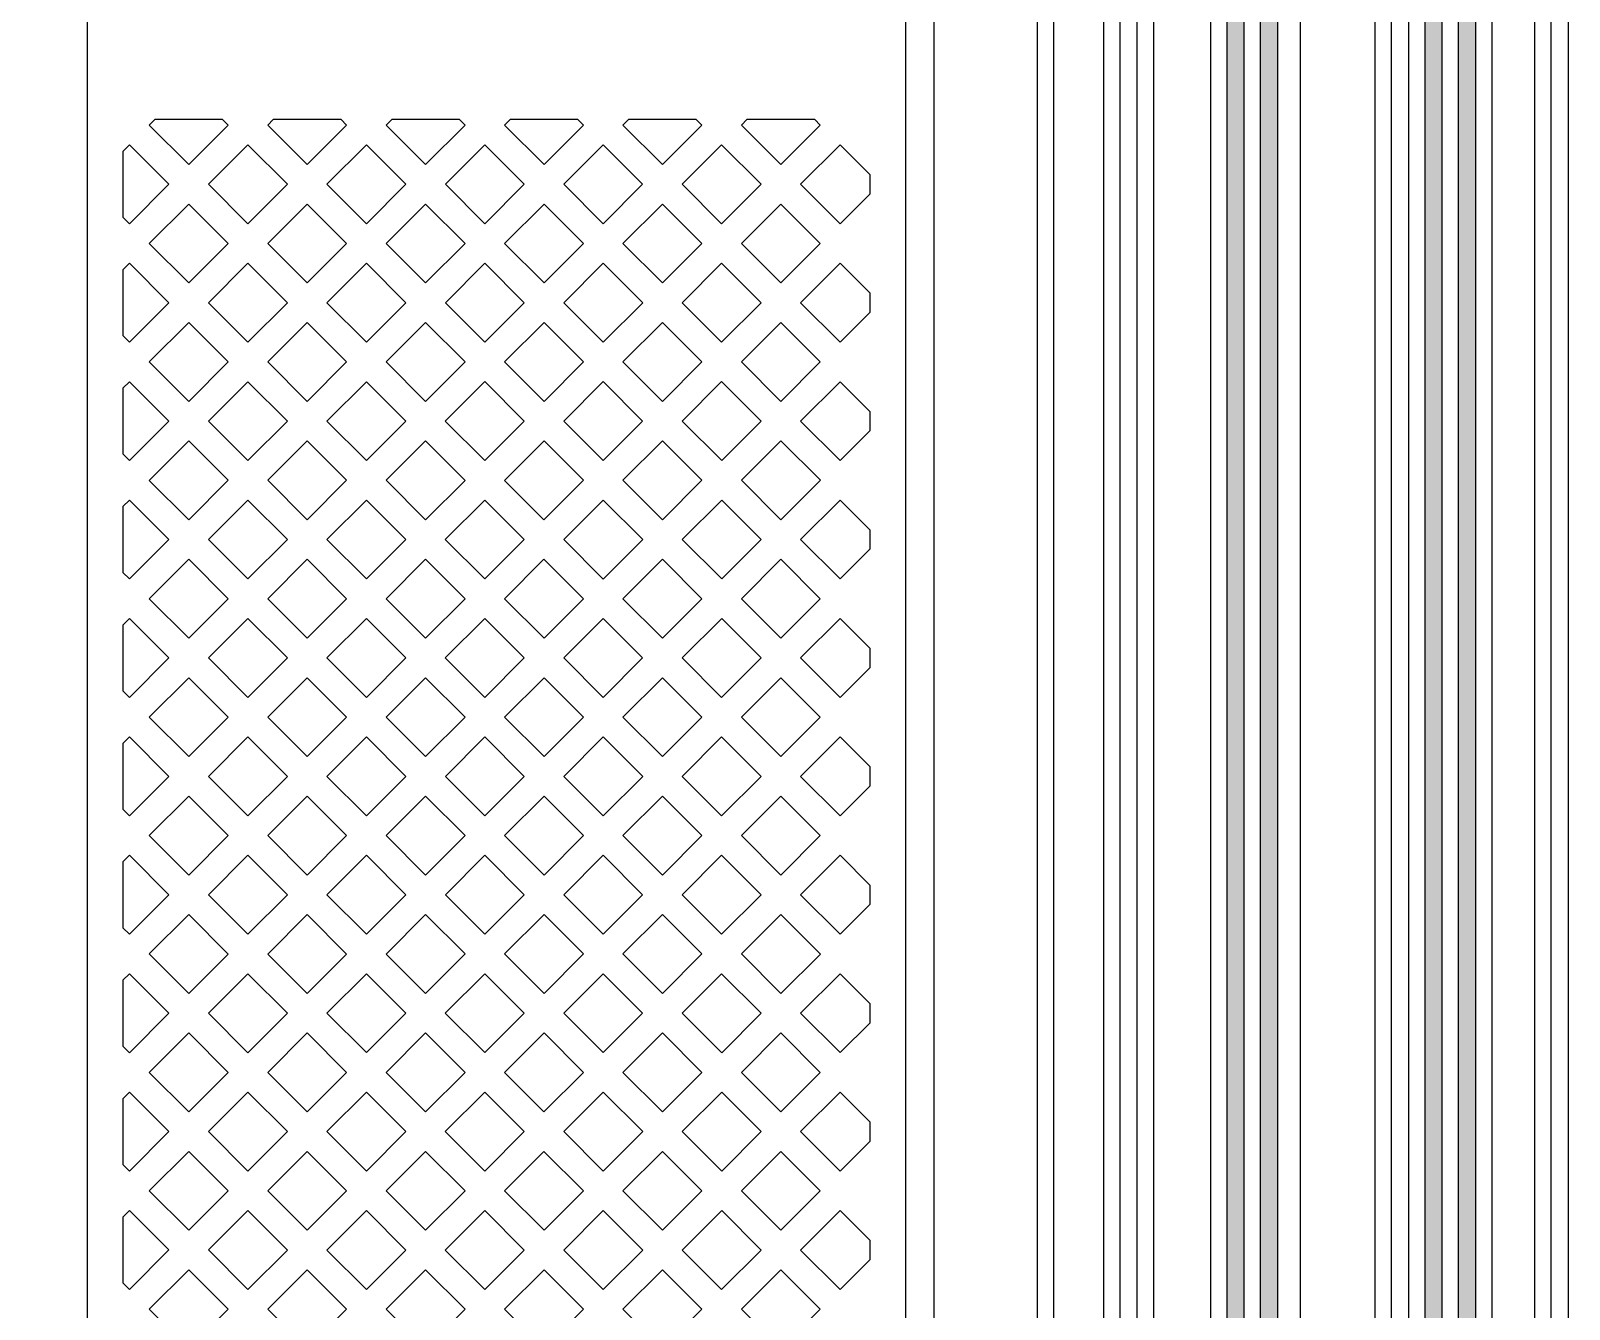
# Model space of a CAD drawing. Header units: millimetres. Extents: x 3412 to 3654, y 20 to 191.
# Drawn here: x 3474.67 to 3480.18, y 71.3 to 75.88 of the extents above; entities that cross this region are included whole.
import ezdxf

# ---------------------------------------------------------------- set-up
doc = ezdxf.new("R2010")
doc.units = ezdxf.units.MM
doc.header["$LTSCALE"] = 23.1
for name, color, linetype in [('gbr-dxf', 7, 'CONTINUOUS'), ('gbr-outline-dxf', 2, 'CONTINUOUS'), ('備註', 1, 'CONTINUOUS')]:
    doc.layers.add(name, color=color, linetype=linetype)
pattern_1 = [(0, (0, 0), (0, 0.06985), [0.0508, -0.01905]), (90, (0, 0), (-0.06985, 4e-18), [0.0508, -0.01905])]

msp = doc.modelspace()

# ---------------------------------------------------------------- hatches: boundary and pattern name
at = {"layer": '備註'}
h = msp.add_hatch(dxfattribs=at)
h.set_pattern_fill('ANGLE', color=3, scale=0.01, style=0)
h.set_pattern_definition(pattern_1)
h.paths.add_polyline_path([(3477.7788, 65.7248), (3477.7789, 65.7248), (3477.7789, 65.725), (3477.7811, 65.725, 0.155942), (3477.896, 65.7755, -0.106034), (3478.0995, 66.0907, 0.045747), (3478.4573, 66.5568, -0.01726), (3478.4583, 66.5584, 0.152472), (3478.9513, 68.1358), (3478.9512, 68.137), (3478.9512, 78.2713, -0.015927), (3478.9513, 78.2731, -0.198888), (3483.3039, 88.7802), (3483.304, 88.7802), (3483.304, 88.7802), (3483.304, 88.7802), (3483.304, 88.7802), (3488.8046, 94.2806), (3488.8046, 94.2806, -0.055575), (3488.8097, 94.2847), (3488.9483, 94.4233, 0.095277), (3490.2262, 96.8016, -0.015773), (3490.2267, 96.8032, 0.055347), (3490.6074, 98.75, -0.01194), (3490.6075, 98.7512, 0.019878), (3490.6099, 98.8063), (3490.6098, 98.8075), (3490.6098, 105.65, -0.015034), (3490.6099, 105.6516, 0.009128), (3490.6097, 105.6572, -0.023517), (3490.6096, 105.6599), (3490.6096, 140.0657, -0.036179), (3490.6099, 140.07), (3490.6099, 145.252), (3490.6099, 145.252, 0.114965), (3490.2935, 146.6104, -0.031562), (3490.2918, 146.6137, 0.025458), (3490.1206, 146.9536), (3490.1205, 146.9538), (3489.4593, 148.1151, -0.015024), (3489.4586, 148.1165, -0.002163), (3489.4219, 148.1824), (3489.4217, 148.1827, 0.009184), (3489.4189, 148.1877, -0.018956), (3489.4179, 148.1895, -0.023579), (3489.047, 148.9369, -0.013656), (3489.0465, 148.9382, -0.005363), (3488.9725, 149.1125, -0.01961), (3488.9716, 149.1146, -0.003892), (3488.9633, 149.1348, -0.011297), (3488.9629, 149.1358, -0.003004), (3488.9328, 149.2095, -0.033594), (3488.9316, 149.2133, -0.095026), (3488.3033, 152.4877, -0.018881), (3488.3033, 152.4899), (3488.3033, 153.148), (3488.3033, 153.1489, -0.007144), (3488.2998, 153.3904), (3488.2997, 153.3916), (3488.2997, 154.2079), (3488.2997, 154.2081, -0.00901), (3488.2853, 155.0124), (3488.2853, 155.0136), (3488.2853, 165.3319), (3488.2853, 165.3319, 0.197599), (3488.1559, 165.6468, -0.021431), (3488.1541, 165.6485), (3487.9981, 165.8044), (3487.9981, 165.8044, -0.198741), (3487.9144, 166.0065), (3487.9144, 166.0077), (3487.9144, 166.2586), (3487.8789, 166.3438), (3487.879, 166.3442), (3487.879, 166.8767), (3488.057, 166.8767), (3488.057, 166.3443), (3488.0572, 166.3438), (3487.9744, 166.2508), (3487.9744, 166.0065), (3487.9743, 166.0054, 0.197454), (3488.0405, 165.8468), (3488.1947, 165.6926, -0.021952), (3488.1965, 165.6909, -0.199017), (3488.3452, 165.3319), (3488.3452, 155.0124), (3488.3452, 155.0112, 0.009011), (3488.3597, 154.2091), (3488.3597, 154.2068), (3488.3597, 153.3928), (3488.3597, 153.3916, 0.007232), (3488.3632, 153.1489, -0.022689), (3488.3632, 153.1463), (3488.3632, 152.4921, -0.018939), (3488.3633, 152.4899, 0.095185), (3488.9885, 149.2323, -0.032744), (3488.9897, 149.2287, 0.00293), (3489.0188, 149.1575, -0.015787), (3489.0194, 149.1559, 0.003241), (3489.0259, 149.14, -0.022691), (3489.027, 149.1376, 0.005471), (3489.1019, 148.9609, -0.013385), (3489.1025, 148.9597, 0.023578), (3489.471, 148.2175, -0.009982), (3489.4714, 148.2168, -0.007367), (3489.4744, 148.2114, 0.002203), (3489.5115, 148.1447, -0.01244), (3489.5121, 148.1436), (3490.1726, 146.9835), (3490.1727, 146.9833, -0.025293), (3490.3457, 146.6402, -0.01195), (3490.3462, 146.6391, -0.115167), (3490.6699, 145.252), (3490.6699, 140.0658, -0.036159), (3490.6696, 140.0615), (3490.6696, 105.6612, -0.012809), (3490.6698, 105.65, -0.015834), (3490.6698, 105.6483), (3490.6698, 98.8087), (3490.6698, 98.8075, -0.020712), (3490.6672, 98.7451, -0.011749), (3490.667, 98.7439, -0.055264), (3490.2844, 96.7871, -0.015735), (3490.2839, 96.7854, -0.095395), (3488.9938, 94.3843, -0.028013), (3488.9916, 94.3819), (3488.848, 94.2382, -0.012931), (3488.8471, 94.2373, -0.044607), (3488.8429, 94.2341), (3483.3463, 88.7378, 0.198918), (3479.0112, 78.2714, -0.015908), (3479.0112, 78.2696), (3479.0112, 68.1382), (3479.0112, 68.137, -0.152599), (3478.5075, 66.5242, -0.045688), (3478.1436, 66.05, -0.015441), (3478.1424, 66.0488), (3478.1424, 66.0488), (3478.1423, 66.0487, 0.108699), (3477.9492, 65.7465, 0.063244), (3477.9567, 65.725), (3477.957, 65.725), (3477.957, 65.1921), (3477.7789, 65.1921), (3477.7789, 65.7244)])
h = msp.add_hatch(dxfattribs=at)
h.set_pattern_fill('ANGLE', color=3, scale=0.01, style=0)
h.set_pattern_definition(pattern_1)
h.paths.add_polyline_path([(3488.4072, 166.3441), (3488.4071, 166.3441), (3488.4071, 166.3438), (3488.4007, 166.3438, 0.135503), (3488.3144, 166.3142, -0.145481), (3488.2226, 166.2349, -0.012806), (3488.2214, 166.2344, 0.309626), (3488.144, 166.104, -0.01323), (3488.1441, 166.1026), (3488.1455, 166.079, -0.032146), (3488.1455, 166.0752, 0.03227), (3488.1467, 166.0491, -0.037966), (3488.1468, 166.0446), (3488.1468, 166.0414, -0.0189), (3488.1469, 166.0393), (3488.1469, 165.9735), (3488.1469, 165.9724, 0.197315), (3488.1916, 165.8654, -0.0138), (3488.1926, 165.8644), (3488.2813, 165.7757, -0.014353), (3488.2824, 165.7746, -0.198284), (3488.4651, 165.3321), (3488.4651, 165.3321), (3488.4651, 155.0145, -0.0189), (3488.4651, 155.0124, 0.009045), (3488.4796, 154.2115), (3488.4796, 154.2103), (3488.4796, 153.3919), (3488.4796, 153.3907, 0.007254), (3488.4831, 153.1507), (3488.4831, 153.1497), (3488.4831, 152.4899), (3488.4831, 152.4887, 0.095145), (3489.0999, 149.2769), (3489.1, 149.2767, 0.003087), (3489.1298, 149.2028, -0.013519), (3489.1303, 149.2015, 0.003336), (3489.1366, 149.1867, -0.024524), (3489.1378, 149.1841, 0.00549), (3489.2119, 149.0092, -0.013153), (3489.2124, 149.0079, 0.023702), (3489.5779, 148.2721, -0.015009), (3489.5787, 148.2707), (3489.5796, 148.2689, -0.010887), (3489.5801, 148.268, 0.002083), (3489.6149, 148.2061, -0.021338), (3489.6162, 148.204), (3490.2768, 147.043, -0.02144), (3490.2779, 147.0408, -0.024705), (3490.4526, 146.6953, -0.022611), (3490.4537, 146.693, -0.004658), (3490.4545, 146.6911, -0.115), (3490.7897, 145.2527), (3490.7897, 98.8035), (3490.7897, 98.8023, -0.020104), (3490.7873, 98.7412), (3490.7873, 98.7408, -0.055498), (3490.3984, 96.7495, -0.010411), (3490.3981, 96.7486, -0.095771), (3489.0793, 94.2991, -0.029124), (3489.0771, 94.2966), (3488.8972, 94.1167, -0.078224), (3488.8897, 94.1113), (3483.4312, 88.653, 0.198912), (3479.1311, 78.2717, -0.015908), (3479.1311, 78.2699), (3479.1311, 67.9825), (3479.1311, 67.9814, -0.02385), (3479.1282, 67.9186, -0.01214), (3479.1281, 67.9174, -0.024489), (3479.0815, 67.5971, -0.0098), (3479.0814, 67.5963, -0.045369), (3478.9364, 67.0816, -0.012638), (3478.936, 67.0804, -0.034138), (3478.7507, 66.6693, -0.010851), (3478.7502, 66.6684, -0.042989), (3478.7147, 66.6147), (3478.7145, 66.6145, 0.025658), (3478.669, 66.5502), (3478.6686, 66.5496, -0.009269), (3478.6083, 66.4585, -0.037569), (3478.3044, 66.0491), (3478.3042, 66.0488, 0.180112), (3478.248, 65.8982, -0.01571), (3478.2479, 65.8965), (3478.2479, 65.7933), (3478.3071, 65.725), (3478.307, 65.7248), (3478.307, 65.1922), (3478.129, 65.1922), (3478.129, 65.7245), (3478.1288, 65.725), (3478.188, 65.7933), (3478.188, 65.8982, -0.016824), (3478.188, 65.9001, -0.178862), (3478.2591, 66.0884), (3478.2594, 66.0886, 0.037453), (3478.557, 66.4896, -0.020731), (3478.5583, 66.4916, 0.00943), (3478.6183, 66.5823), (3478.6187, 66.5828, -0.025582), (3478.6676, 66.6519), (3478.668, 66.6524, 0.043133), (3478.6979, 66.6977), (3478.6981, 66.6982, 0.033952), (3478.8792, 67.0996, -0.017588), (3478.8798, 67.1015, 0.045603), (3479.0226, 67.6083, -0.013321), (3479.0229, 67.6096, 0.024493), (3479.0685, 67.9242, -0.011473), (3479.0686, 67.9253, 0.022889), (3479.0712, 67.9801), (3479.0712, 67.9813), (3479.0712, 78.2716, -0.015927), (3479.0712, 78.2733, -0.198882), (3483.3888, 88.6954), (3483.3888, 88.6954), (3483.3888, 88.6954), (3488.8529, 94.1592), (3488.8529, 94.1592, -0.078286), (3488.8604, 94.1647), (3489.0336, 94.3379, 0.095763), (3490.3412, 96.7674, -0.011223), (3490.3415, 96.7684, 0.05547), (3490.7276, 98.7457), (3490.7276, 98.7459, 0.020503), (3490.7298, 98.8033), (3490.7298, 98.8047), (3490.7298, 145.2527), (3490.7298, 145.2527, 0.115116), (3490.4001, 146.6659, -0.014141), (3490.3995, 146.6673, -0.015061), (3490.3988, 146.6687, 0.025019), (3490.2246, 147.0133, -0.021915), (3490.2235, 147.0155), (3489.5653, 148.1722, -0.021968), (3489.564, 148.1743, -0.002193), (3489.527, 148.2401, -0.016195), (3489.5262, 148.2417), (3489.5255, 148.243, -0.012824), (3489.5249, 148.2442, -0.023701), (3489.157, 148.9851, -0.01381), (3489.1564, 148.9865, -0.00538), (3489.0833, 149.159, -0.017888), (3489.0824, 149.1608, -0.004049), (3489.0744, 149.1801, -0.013328), (3489.0739, 149.1813, -0.003034), (3489.0443, 149.2546), (3489.0442, 149.2547, -0.09518), (3488.4232, 152.4899), (3488.4232, 152.4911), (3488.4232, 153.1494, -0.007277), (3488.4196, 153.3919), (3488.4197, 153.3931), (3488.4197, 154.2098, -0.009016), (3488.4052, 155.0102, -0.0189), (3488.4051, 155.0123), (3488.4051, 165.3321, 0.198919), (3488.2389, 165.7333, -0.013632), (3488.2379, 165.7343), (3488.1493, 165.823, -0.014818), (3488.1482, 165.8242, -0.197222), (3488.0869, 165.9735), (3488.0869, 165.9747), (3488.0869, 166.0371, -0.0189), (3488.0869, 166.0392), (3488.0869, 166.0445, -0.030828), (3488.0856, 166.0769), (3488.0842, 166.1002, -0.012512), (3488.0841, 166.1015, -0.299298), (3488.1908, 166.2862, 0.074829), (3488.229, 166.3472), (3488.229, 166.8767), (3488.4071, 166.8767), (3488.4071, 166.3446)])
h = msp.add_hatch(dxfattribs=at)
h.set_pattern_fill('ANGLE', color=2, scale=0.01, style=0)
h.set_pattern_definition(pattern_1)
h.paths.add_polyline_path([(3478.8289, 65.7248), (3478.829, 65.7248), (3478.829, 65.725), (3478.8301, 65.725, 0.143527), (3478.9297, 65.7738, -0.161912), (3479.0709, 65.8958, -0.011857), (3479.072, 65.8962, 0.03154), (3479.1218, 65.9201), (3479.1222, 65.9203, 0.024073), (3479.2405, 65.9959), (3479.2408, 65.9961, 0.041611), (3479.2858, 66.0344), (3479.286, 66.0346), (3479.4043, 66.1526), (3479.4044, 66.1527, 0.19853), (3479.6605, 66.7679, -0.018524), (3479.6604, 66.7699), (3479.6604, 78.3402, -0.015927), (3479.6605, 78.3419, -0.079659), (3480.3599, 82.7007, -0.010038), (3480.3601, 82.7015, -0.003875), (3480.3668, 82.7215), (3480.367, 82.7221, -0.0046), (3480.3676, 82.724, -0.013237), (3480.3681, 82.7252), (3480.3681, 82.7253, -0.010502), (3480.3684, 82.7262, -0.005277), (3480.382, 82.7651), (3480.3821, 82.7652, -0.115991), (3483.7427, 88.193), (3483.7429, 88.1933), (3484.2356, 88.686), (3484.2357, 88.686), (3484.2366, 88.687), (3484.2367, 88.687), (3488.9448, 93.3951, 0.121188), (3490.8825, 96.598, -0.015859), (3490.883, 96.5996, 0.073996), (3491.3244, 99.4132, -0.016892), (3491.3243, 99.415), (3491.3243, 102.807, -0.007318), (3491.3216, 102.8678, -0.02268), (3491.3216, 102.8704, -0.00479), (3491.3233, 102.9412), (3491.3233, 102.9421, -0.00999), (3491.3244, 102.9659), (3491.3244, 102.9661), (3491.3244, 145.5123), (3491.3244, 145.5123, 0.040628), (3491.2951, 145.8734, -0.012836), (3491.2948, 145.8747), (3491.2278, 146.2824), (3491.2277, 146.2825, 0.084204), (3490.9343, 147.1365, -0.013395), (3490.9336, 147.1377, 0.027302), (3490.7787, 147.3883), (3490.7786, 147.3884), (3490.469, 147.833, -0.013623), (3490.4682, 147.8342, -0.025079), (3490.0353, 148.5268, -0.02179), (3490.0341, 148.5291, -0.023623), (3489.6922, 149.2183, -0.013169), (3489.6917, 149.2196, -0.103579), (3489.0061, 152.4884, -0.015928), (3489.0061, 152.4901), (3489.0061, 153.1592), (3489.0061, 153.1595, -0.007528), (3489.0026, 153.3929, -0.015927), (3489.0026, 153.3946), (3489.0026, 154.329, -0.009993), (3489.0026, 154.3298, -0.010631), (3488.988, 155.0121, -0.015908), (3488.9881, 155.0138), (3488.9881, 166.2755), (3488.9289, 166.3438), (3488.929, 166.3441), (3488.929, 166.8767), (3489.107, 166.8767), (3489.107, 166.3443), (3489.1072, 166.3438), (3489.048, 166.2756), (3489.048, 155.0121, -0.015908), (3489.048, 155.0104, 0.01057), (3489.0623, 154.3346, -0.02945), (3489.0625, 154.3312), (3489.0625, 153.3929, -0.015871), (3489.0625, 153.3912, 0.007514), (3489.066, 153.1601), (3489.066, 153.158), (3489.066, 152.4919, -0.015853), (3489.0661, 152.4902, 0.103589), (3489.746, 149.245, -0.013854), (3489.7466, 149.2437, 0.023741), (3490.0877, 148.5561, -0.021454), (3490.0888, 148.5539, 0.024958), (3490.5165, 147.8697, -0.013892), (3490.5174, 147.8685), (3490.8278, 147.4227), (3490.8279, 147.4225, -0.027168), (3490.9855, 147.1677, -0.013861), (3490.9862, 147.1665, -0.084334), (3491.2869, 146.2923), (3491.2869, 146.2921), (3491.3537, 145.8857, -0.012788), (3491.354, 145.8845, -0.040777), (3491.3844, 145.5123), (3491.3844, 102.964, -0.033501), (3491.3841, 102.9601, 0.008576), (3491.3833, 102.9418), (3491.3833, 102.9403, 0.004789), (3491.3815, 102.8707, 0.007662), (3491.3843, 102.8088, -0.030158), (3491.3843, 102.8053), (3491.3843, 99.4173, -0.020822), (3491.3844, 99.4149, -0.074094), (3490.9398, 96.5802, -0.015776), (3490.9392, 96.5785, -0.121134), (3488.9872, 93.3527), (3488.9872, 93.3527), (3488.9871, 93.3527), (3488.9871, 93.3527), (3484.2791, 88.6446), (3484.279, 88.6446), (3484.2781, 88.6436), (3484.278, 88.6436), (3483.7853, 88.1509), (3483.7851, 88.1506, 0.115971), (3480.4393, 82.7472, -0.016224), (3480.4387, 82.7455, 0.005267), (3480.4255, 82.7079, -0.01145), (3480.4252, 82.7069, 0.00641), (3480.4246, 82.7052, -0.015451), (3480.424, 82.7036), (3480.4239, 82.7031, 0.003872), (3480.4175, 82.6839, -0.011452), (3480.4171, 82.6829, 0.079707), (3479.7204, 78.3402, -0.015908), (3479.7204, 78.3385), (3479.7204, 66.7721, -0.01892), (3479.7204, 66.77, -0.199175), (3479.4467, 66.1102), (3479.4467, 66.1102), (3479.3283, 65.9921, -0.041955), (3479.2753, 65.947, -0.009866), (3479.2746, 65.9465, -0.024085), (3479.1513, 65.8679, -0.011282), (3479.1504, 65.8674, -0.031648), (3479.0935, 65.8402), (3479.093, 65.84, 0.141286), (3478.9911, 65.7584, 0.092915), (3479.0068, 65.725), (3479.007, 65.725), (3479.007, 65.1921), (3478.829, 65.1921), (3478.829, 65.7246)])
h = msp.add_hatch(dxfattribs=at)
h.set_pattern_fill('ANGLE', color=2, scale=0.01, style=0)
h.set_pattern_definition(pattern_1)
h.paths.add_polyline_path([(3489.2791, 166.3438), (3489.279, 166.3438), (3489.279, 166.8767), (3489.4571, 166.8767), (3489.4571, 166.3438), (3489.4565, 166.3438, 0.147077), (3489.3539, 166.2507, -0.024913), (3489.3235, 166.1744, -0.009985), (3489.3232, 166.1736, 0.10745), (3489.1824, 165.5285), (3489.1824, 165.5273), (3489.1824, 153.3947), (3489.1824, 153.3947, 0.007679), (3489.186, 153.1622, -0.026031), (3489.1859, 153.1592), (3489.1859, 152.4904, 0.103594), (3489.8559, 149.2932, -0.013559), (3489.8565, 149.2919, 0.023696), (3490.1919, 148.6157, -0.013637), (3490.1926, 148.6145, 0.025081), (3490.6159, 147.9371, -0.013786), (3490.6167, 147.9359), (3490.9251, 147.4929, -0.01809), (3490.9264, 147.4913, -0.027318), (3491.0917, 147.2239, -0.021475), (3491.0927, 147.2217, -0.083946), (3491.4049, 146.3135, -0.016943), (3491.4053, 146.3117), (3491.4723, 145.904, -0.012799), (3491.4725, 145.9027, -0.040417), (3491.5042, 145.5146, -0.015946), (3491.5042, 145.5128), (3491.5042, 102.9599, -0.027983), (3491.5041, 102.9567, 0.010849), (3491.5032, 102.9386), (3491.5032, 102.9371, 0.004752), (3491.5017, 102.8704, -0.01042), (3491.5017, 102.8695, 0.007512), (3491.5041, 102.8123, -0.01663), (3491.5042, 102.8105), (3491.5042, 99.4158), (3491.5042, 99.4143, -0.074077), (3491.0546, 96.5453, -0.010787), (3491.0543, 96.5443, -0.121182), (3489.0722, 93.2681), (3489.072, 93.2679), (3484.3639, 88.5598), (3484.3639, 88.5598), (3484.3629, 88.5588), (3484.3629, 88.5588), (3483.8701, 88.066), (3483.8699, 88.0658, 0.116018), (3480.5522, 82.7066, -0.021578), (3480.5514, 82.7043, 0.005089), (3480.5394, 82.6704, -0.02687), (3480.5384, 82.6674), (3480.5376, 82.6651, 0.003934), (3480.5318, 82.6473, -0.01321), (3480.5314, 82.646, 0.079744), (3479.8403, 78.3389), (3479.8403, 66.6003, -0.021672), (3479.8403, 66.5978, -0.061611), (3479.8002, 66.3576, -0.015265), (3479.7997, 66.3561, -0.055704), (3479.7748, 66.2972, -0.014582), (3479.7741, 66.2958), (3479.7411, 66.2384, -0.01249), (3479.7404, 66.2374, -0.064006), (3479.629, 66.0934), (3479.629, 66.0934), (3479.3376, 65.8025, 0.346821), (3479.3349, 65.7467, 0.056281), (3479.3567, 65.725), (3479.357, 65.725), (3479.357, 65.1921), (3479.1789, 65.1921), (3479.1789, 65.725), (3479.1796, 65.725, 0.140537), (3479.2536, 65.7845, -0.012626), (3479.2598, 65.8042, -0.122696), (3479.267, 65.8167, -0.009953), (3479.2676, 65.8173), (3479.5866, 66.1358), (3479.5867, 66.1359, 0.064349), (3479.6892, 66.2685, -0.010028), (3479.6896, 66.2692), (3479.7214, 66.3245, -0.011562), (3479.722, 66.3255, 0.058511), (3479.7426, 66.3744, -0.017176), (3479.7432, 66.3763, 0.06084), (3479.7803, 66.5991), (3479.7803, 78.3389, -0.079726), (3480.4742, 82.6638), (3480.4744, 82.6644, -0.004157), (3480.4808, 82.6842, -0.010305), (3480.4811, 82.685), (3480.4814, 82.6859, -0.016788), (3480.4819, 82.6876, -0.0056), (3480.4956, 82.7264, -0.010062), (3480.4959, 82.7272, -0.115989), (3483.8275, 88.1082), (3483.8277, 88.1084), (3484.3205, 88.6012), (3484.3205, 88.6012), (3484.3215, 88.6021), (3484.3215, 88.6022), (3489.0296, 93.3103), (3489.0298, 93.3105, 0.121149), (3490.9968, 96.5613, -0.010844), (3490.9971, 96.5622, 0.074072), (3491.4442, 99.4136), (3491.4442, 99.4145), (3491.4442, 102.8097, -0.007681), (3491.4417, 102.8699, -0.028419), (3491.4418, 102.8732, -0.004526), (3491.4433, 102.9378), (3491.4433, 102.9387, -0.01183), (3491.4443, 102.9613), (3491.4443, 145.511, -0.015891), (3491.4443, 145.5128, 0.040734), (3491.4132, 145.8942, -0.013027), (3491.413, 145.8956), (3491.3464, 146.3001, -0.016787), (3491.3461, 146.3019, 0.084326), (3491.0389, 147.1951, -0.021778), (3491.0378, 147.1973, 0.026919), (3490.8783, 147.4554, -0.018343), (3490.8771, 147.457), (3490.5667, 147.9028, -0.013792), (3490.5659, 147.904, -0.024991), (3490.1409, 148.5841, -0.013709), (3490.1402, 148.5853, -0.023698), (3489.8022, 149.2665, -0.013438), (3489.8016, 149.2678, -0.103639), (3489.126, 152.4904), (3489.126, 152.4904), (3489.126, 153.1612, -0.012432), (3489.126, 153.1624, -0.00761), (3489.1225, 153.3947), (3489.1225, 165.526), (3489.1225, 165.5272, -0.107504), (3489.2683, 166.1977, -0.010305), (3489.2687, 166.1986, 0.022597), (3489.2945, 166.2626, 0.12907), (3489.2791, 166.3438)])

# ---------------------------------------------------------------- linework, layer by layer
at = {"layer": 'gbr-dxf', "linetype": 'Continuous'}
for points in [[(3474.8688, 66.0728), (3474.8688, 75.608), (3474.8688, 75.6447, -0.02473), (3474.8688, 75.6508), (3474.8688, 81.2485, -0.154608)], [(3479.4806, 78.3407), (3479.4806, 68.0139), (3479.4806, 68.0139, -0.181793), (3478.7106, 65.966, -0.280074), (3478.5886, 65.8918, -0.414225), (3478.4511, 66.0293, -0.247669), (3478.5109, 66.1428, 0.18166), (3479.2139, 68.0139), (3479.2139, 78.3362, -0.008948)], [(3479.3196, 66.2378, 0.198707), (3479.5406, 66.7685, -0.015651), (3479.5405, 66.7702), (3479.5405, 78.3404)], [(3479.6005, 78.3392), (3479.6005, 66.772, -0.015872), (3479.6005, 66.7703, -0.199334), (3479.3618, 66.1953)], [(3479.4044, 66.1527, 0.19853), (3479.6605, 66.7679, -0.018524), (3479.6604, 66.7699), (3479.6604, 78.3402, -0.015927)], [(3479.7204, 78.3385), (3479.7204, 66.7721, -0.01892), (3479.7204, 66.77, -0.199175), (3479.4467, 66.1102)], [(3479.7803, 66.5991), (3479.7803, 78.3389, -0.079726)], [(3479.8403, 78.3389), (3479.8403, 66.6003, -0.021672)], [(3480.1725, 78.3367), (3480.1725, 66.1125, -0.018996), (3480.1725, 66.1104, -0.18433), (3480.0429, 65.7711, 0.107906), (3480.0567, 65.725), (3480.0571, 65.725), (3480.0571, 65.1922), (3479.879, 65.1922), (3479.879, 65.7242), (3479.8788, 65.7247), (3479.879, 65.7248), (3479.879, 65.725), (3479.8801, 65.725, 0.124127), (3479.9704, 65.7732, -0.049444), (3479.9975, 65.8103), (3479.9979, 65.8108, 0.183356), (3480.1126, 66.1083, -0.018234), (3480.1125, 66.1103), (3480.1125, 78.3384, -0.015946)], [(3479.9003, 66.5985), (3479.9003, 78.3353, -0.011836)], [(3480.0527, 78.3387), (3480.0527, 66.5958, -0.019098)], [(3477.7992, 78.2757), (3477.7992, 75.608), (3477.7991, 75.6075), (3477.7991, 68.1111), (3477.7991, 68.1095, -0.071041), (3477.7289, 67.6768, -0.007459), (3477.7284, 67.6754, -0.12123), (3477.3454, 67.0426), (3476.7024, 66.3993)], [(3476.7751, 66.3264), (3477.4177, 66.969), (3477.4183, 66.9696, 0.121217), (3477.8268, 67.6444, -0.004246), (3477.8276, 67.6466, 0.075223), (3477.9023, 68.1356), (3477.9023, 68.1385), (3477.9023, 78.2704)], [(3478.2706, 78.2673), (3478.2706, 68.1416), (3478.2706, 68.1386, -0.076013), (3478.1784, 67.5344, -0.004469), (3478.1776, 67.532, -0.120897), (3477.6786, 66.7091), (3477.6781, 66.7086), (3477.0355, 66.066, -0.25403)], [(3478.6282, 78.2708), (3478.6282, 68.137, -0.198913), (3477.9318, 66.4559), (3477.2928, 65.8169, 0.068255), (3477.2396, 65.7468, 0.073207), (3477.2565, 65.725), (3477.257, 65.725), (3477.257, 65.1922), (3477.0789, 65.1922), (3477.0789, 65.7242), (3477.0787, 65.7247), (3477.0789, 65.7247), (3477.0789, 65.725), (3477.0828, 65.725, 0.147898), (3477.1809, 65.7642, -0.077176), (3477.2504, 65.8593), (3477.8894, 66.4983), (3477.8895, 66.4983), (3477.8895, 66.4983, 0.19891), (3478.5682, 68.137), (3478.5682, 78.2696)], [(3477.7217, 66.6669, 0.198862), (3478.3305, 68.137, -0.009235), (3478.3305, 68.14), (3478.3305, 78.2706)], [(3478.5083, 78.2685), (3478.5083, 68.137, -0.009373), (3478.5083, 68.134, -0.198521), (3477.8474, 66.5411)], [(3478.0197, 66.4316, 0.188998), (3478.6881, 68.137), (3478.6881, 68.1393), (3478.6881, 78.2688)], [(3478.8913, 78.2711), (3478.8913, 68.137), (3478.8913, 68.1347, -0.188756), (3478.169, 66.2937)], [(3478.4583, 66.5584, 0.152472), (3478.9513, 68.1358), (3478.9512, 68.137), (3478.9512, 78.2713, -0.015927)], [(3479.0112, 78.2696), (3479.0112, 68.1382), (3479.0112, 68.137, -0.152599), (3478.5075, 66.5242, -0.045688)], [(3478.668, 66.6524, 0.043133), (3478.6979, 66.6977), (3478.6981, 66.6982, 0.033952), (3478.8792, 67.0996, -0.017588), (3478.8798, 67.1015, 0.045603), (3479.0226, 67.6083, -0.013321), (3479.0229, 67.6096, 0.024493), (3479.0685, 67.9242, -0.011473), (3479.0686, 67.9253, 0.022889), (3479.0712, 67.9801), (3479.0712, 67.9813), (3479.0712, 78.2716, -0.015927)], [(3479.1311, 78.2699), (3479.1311, 67.9825), (3479.1311, 67.9814, -0.02385), (3479.1282, 67.9186, -0.01214), (3479.1281, 67.9174, -0.024489), (3479.0815, 67.5971, -0.0098), (3479.0814, 67.5963, -0.045369), (3478.9364, 67.0816, -0.012638), (3478.936, 67.0804, -0.034138), (3478.7507, 66.6693, -0.010851)]]:
    msp.add_lwpolyline(points, format="xyb", dxfattribs=at)
for points in [[(3475.09, 75.543), (3475.2313, 75.4017), (3475.3728, 75.5431), (3475.3529, 75.563), (3475.11, 75.563)], [(3475.5143, 75.5431), (3475.6557, 75.4017), (3475.7971, 75.543), (3475.7771, 75.563), (3475.5341, 75.563)], [(3475.9386, 75.543), (3476.0799, 75.4017), (3476.2213, 75.5431), (3476.2014, 75.563), (3475.9586, 75.563)], [(3476.3628, 75.5431), (3476.5041, 75.4017), (3476.6454, 75.543), (3476.6254, 75.563), (3476.3828, 75.563)], [(3476.7869, 75.543), (3476.9283, 75.4017), (3477.0696, 75.543), (3477.0496, 75.563), (3476.8069, 75.563)], [(3477.2111, 75.543), (3477.3525, 75.4017), (3477.4939, 75.5432), (3477.4741, 75.563), (3477.2311, 75.563)], [(3474.9958, 75.2131), (3475.0193, 75.1896), (3475.1605, 75.3309), (3475.0192, 75.4722), (3474.9958, 75.4488)], [(3475.302, 75.3309), (3475.4435, 75.1894), (3475.585, 75.3309), (3475.4435, 75.4724)], [(3475.7265, 75.3309), (3475.8678, 75.1896), (3476.0092, 75.3309), (3475.8679, 75.4723)], [(3476.1507, 75.3309), (3476.292, 75.1896), (3476.4334, 75.331), (3476.2921, 75.4723)], [(3476.5749, 75.331), (3476.7162, 75.1896), (3476.8575, 75.3309), (3476.7162, 75.4722)], [(3476.999, 75.3309), (3477.1403, 75.1896), (3477.2817, 75.3309), (3477.1404, 75.4722)], [(3477.4232, 75.3309), (3477.5645, 75.1896), (3477.6721, 75.2972), (3477.6721, 75.365), (3477.5647, 75.4724)], [(3475.09, 75.1189), (3475.2315, 74.9774), (3475.3727, 75.1187), (3475.2313, 75.2601)], [(3475.5143, 75.1187), (3475.6556, 74.9773), (3475.7971, 75.1188), (3475.6557, 75.2602)], [(3475.9386, 75.1188), (3476.0799, 74.9775), (3476.2213, 75.1189), (3476.0799, 75.2602)], [(3476.3628, 75.1189), (3476.5041, 74.9775), (3476.6455, 75.1189), (3476.5041, 75.2602)], [(3476.787, 75.1189), (3476.9283, 74.9776), (3477.0696, 75.1188), (3476.9283, 75.2601)], [(3477.2111, 75.1188), (3477.3524, 74.9775), (3477.4938, 75.1188), (3477.3525, 75.2602)], [(3474.9958, 74.7889), (3475.0194, 74.7653), (3475.1607, 74.9067), (3475.0193, 75.0481), (3474.9958, 75.0246)], [(3475.3022, 74.9067), (3475.4436, 74.7653), (3475.5848, 74.9066), (3475.4435, 75.0479)], [(3475.7264, 74.9066), (3475.8677, 74.7653), (3476.0092, 74.9067), (3475.8678, 75.0481)], [(3476.1507, 74.9067), (3476.292, 74.7654), (3476.4334, 74.9068), (3476.292, 75.0481)], [(3476.5749, 74.9068), (3476.7162, 74.7654), (3476.8576, 74.9068), (3476.7162, 75.0481)], [(3476.9991, 74.9068), (3477.1404, 74.7655), (3477.2817, 74.9067), (3477.1403, 75.048)], [(3477.4232, 74.9067), (3477.5647, 74.7653), (3477.6721, 74.8727), (3477.6721, 74.9405), (3477.5645, 75.0481)], [(3475.0901, 74.6945), (3475.2315, 74.5532), (3475.3728, 74.6946), (3475.2315, 74.8359)], [(3475.5143, 74.6946), (3475.6557, 74.5532), (3475.7969, 74.6945), (3475.6556, 74.8358)], [(3475.9384, 74.6945), (3476.0798, 74.5532), (3476.2212, 74.6946), (3476.0799, 74.836)], [(3476.3628, 74.6946), (3476.5041, 74.5533), (3476.6454, 74.6947), (3476.5041, 74.836)], [(3476.787, 74.6947), (3476.9283, 74.5533), (3477.0697, 74.6947), (3476.9283, 74.836)], [(3477.2112, 74.6947), (3477.3526, 74.5532), (3477.4939, 74.6945), (3477.3524, 74.8359)], [(3474.9958, 74.3647), (3475.0193, 74.3411), (3475.1607, 74.4825), (3475.0194, 74.6238), (3474.9958, 74.6002)], [(3475.3022, 74.4825), (3475.4435, 74.3411), (3475.5849, 74.4825), (3475.4436, 74.6238)], [(3475.7264, 74.4825), (3475.8678, 74.3412), (3476.009, 74.4824), (3475.8677, 74.6237)], [(3476.1505, 74.4824), (3476.2919, 74.3411), (3476.4333, 74.4826), (3476.292, 74.6239)], [(3476.5749, 74.4826), (3476.7162, 74.3412), (3476.8575, 74.4826), (3476.7162, 74.6239)], [(3476.9991, 74.4826), (3477.1405, 74.3411), (3477.2819, 74.4825), (3477.1404, 74.6239)], [(3477.4234, 74.4825), (3477.5647, 74.3412), (3477.6721, 74.4485), (3477.6721, 74.5163), (3477.5647, 74.6237)], [(3475.0901, 74.2703), (3475.2314, 74.129), (3475.3728, 74.2704), (3475.2315, 74.4117)], [(3475.5143, 74.2704), (3475.6556, 74.129), (3475.797, 74.2704), (3475.6557, 74.4117)], [(3475.9385, 74.2704), (3476.0798, 74.1291), (3476.2211, 74.2703), (3476.0798, 74.4116)], [(3476.3626, 74.2703), (3476.5039, 74.129), (3476.6454, 74.2705), (3476.5041, 74.4118)], [(3476.787, 74.2705), (3476.9284, 74.129), (3477.0698, 74.2704), (3476.9283, 74.4118)], [(3477.2113, 74.2704), (3477.3526, 74.129), (3477.494, 74.2704), (3477.3526, 74.4117)], [(3474.9958, 73.9404), (3475.0193, 73.9169), (3475.1607, 74.0582), (3475.0193, 74.1996), (3474.9958, 74.176)], [(3475.3022, 74.0582), (3475.4435, 73.9169), (3475.5849, 74.0583), (3475.4435, 74.1996)], [(3475.7264, 74.0583), (3475.8677, 73.9169), (3476.0091, 74.0583), (3475.8678, 74.1996)], [(3476.1506, 74.0583), (3476.2919, 73.917), (3476.4332, 74.0582), (3476.2919, 74.1995)], [(3476.5747, 74.0582), (3476.7162, 73.9168), (3476.8576, 74.0582), (3476.7162, 74.1997)], [(3476.9992, 74.0582), (3477.1405, 73.9169), (3477.2818, 74.0583), (3477.1405, 74.1996)], [(3477.4234, 74.0583), (3477.5647, 73.9169), (3477.6721, 74.0244), (3477.6721, 74.0922), (3477.5647, 74.1996)], [(3475.0901, 73.8461), (3475.2314, 73.7048), (3475.3728, 73.8462), (3475.2314, 73.9875)], [(3475.5143, 73.8462), (3475.6556, 73.7048), (3475.797, 73.8462), (3475.6556, 73.9875)], [(3475.9385, 73.8462), (3476.0798, 73.7049), (3476.2212, 73.8462), (3476.0798, 73.9875)], [(3476.3627, 73.8462), (3476.5042, 73.7048), (3476.6454, 73.846), (3476.5039, 73.9875)], [(3476.7869, 73.846), (3476.9283, 73.7047), (3477.0697, 73.8462), (3476.9284, 73.9875)], [(3477.2113, 73.8462), (3477.3526, 73.7048), (3477.4939, 73.8462), (3477.3526, 73.9875)], [(3474.9958, 73.5162), (3475.0193, 73.4927), (3475.1606, 73.634), (3475.0193, 73.7754), (3474.9958, 73.7518)], [(3475.3022, 73.634), (3475.4435, 73.4927), (3475.5848, 73.6341), (3475.4435, 73.7754)], [(3475.7264, 73.6341), (3475.8677, 73.4927), (3476.0091, 73.6341), (3475.8677, 73.7754)], [(3476.1506, 73.6341), (3476.292, 73.4926), (3476.4334, 73.634), (3476.2919, 73.7754)], [(3476.5749, 73.634), (3476.7162, 73.4927), (3476.8575, 73.6339), (3476.7162, 73.7752)], [(3476.999, 73.6339), (3477.1403, 73.4926), (3477.2818, 73.6341), (3477.1405, 73.7754)], [(3477.4234, 73.6341), (3477.5647, 73.4927), (3477.6721, 73.6002), (3477.6721, 73.668), (3477.5647, 73.7754)], [(3475.09, 73.4219), (3475.2314, 73.2806), (3475.3727, 73.422), (3475.2314, 73.5633)], [(3475.5143, 73.422), (3475.6556, 73.2806), (3475.7969, 73.422), (3475.6556, 73.5633)], [(3475.9385, 73.422), (3476.0799, 73.2805), (3476.2213, 73.4219), (3476.0798, 73.5633)], [(3476.3628, 73.4219), (3476.5041, 73.2806), (3476.6455, 73.4219), (3476.5042, 73.5632)], [(3476.787, 73.4219), (3476.9283, 73.2806), (3477.0696, 73.4218), (3476.9283, 73.5632)], [(3477.2111, 73.4218), (3477.3524, 73.2805), (3477.4939, 73.422), (3477.3526, 73.5633)], [(3474.9958, 73.0919), (3475.0192, 73.0685), (3475.1606, 73.2098), (3475.0193, 73.3511), (3474.9958, 73.3276)], [(3475.3021, 73.2098), (3475.4434, 73.0685), (3475.5848, 73.2099), (3475.4435, 73.3512)], [(3475.7264, 73.2099), (3475.8678, 73.0684), (3476.0092, 73.2098), (3475.8677, 73.3512)], [(3476.1507, 73.2098), (3476.292, 73.0684), (3476.4334, 73.2098), (3476.292, 73.3511)], [(3476.5749, 73.2098), (3476.7162, 73.0685), (3476.8576, 73.2098), (3476.7162, 73.3511)], [(3476.9991, 73.2098), (3477.1404, 73.0685), (3477.2817, 73.2097), (3477.1403, 73.3511)], [(3477.4232, 73.2097), (3477.5645, 73.0684), (3477.6721, 73.176), (3477.6721, 73.2438), (3477.5647, 73.3512)], [(3475.09, 72.9977), (3475.2313, 72.8564), (3475.3727, 72.9977), (3475.2314, 73.139)], [(3475.5142, 72.9977), (3475.6557, 72.8563), (3475.797, 72.9976), (3475.6556, 73.1391)], [(3475.9386, 72.9976), (3476.0799, 72.8563), (3476.2212, 72.9977), (3476.0799, 73.139)], [(3476.3628, 72.9977), (3476.5041, 72.8563), (3476.6455, 72.9977), (3476.5041, 73.139)], [(3476.787, 72.9977), (3476.9283, 72.8564), (3477.0697, 72.9977), (3476.9283, 73.139)], [(3477.2112, 72.9977), (3477.3525, 72.8564), (3477.4938, 72.9976), (3477.3524, 73.139)], [(3474.9958, 72.6677), (3475.0192, 72.6443), (3475.1606, 72.7856), (3475.0192, 72.9269), (3474.9958, 72.9035)], [(3475.3021, 72.7856), (3475.4435, 72.6442), (3475.5849, 72.7855), (3475.4434, 72.927)], [(3475.7264, 72.7855), (3475.8678, 72.6442), (3476.0091, 72.7856), (3475.8678, 72.9269)], [(3476.1507, 72.7856), (3476.292, 72.6442), (3476.4333, 72.7856), (3476.292, 72.9269)], [(3476.5749, 72.7856), (3476.7162, 72.6443), (3476.8575, 72.7856), (3476.7162, 72.9269)], [(3476.9991, 72.7856), (3477.1404, 72.6443), (3477.2817, 72.7856), (3477.1404, 72.927)], [(3477.4233, 72.7856), (3477.5647, 72.6442), (3477.6721, 72.7516), (3477.6721, 72.8193), (3477.5645, 72.9269)], [(3475.09, 72.5735), (3475.2314, 72.432), (3475.3728, 72.5734), (3475.2313, 72.7148)], [(3475.5143, 72.5734), (3475.6556, 72.4321), (3475.797, 72.5734), (3475.6557, 72.7147)], [(3475.9385, 72.5734), (3476.0798, 72.4321), (3476.2212, 72.5735), (3476.0799, 72.7148)], [(3476.3628, 72.5735), (3476.5041, 72.4321), (3476.6454, 72.5735), (3476.5041, 72.7148)], [(3476.787, 72.5735), (3476.9283, 72.4322), (3477.0696, 72.5735), (3476.9283, 72.7148)], [(3477.2112, 72.5735), (3477.3526, 72.4321), (3477.494, 72.5734), (3477.3525, 72.7149)], [(3474.9958, 72.2435), (3475.0193, 72.2199), (3475.1607, 72.3613), (3475.0192, 72.5027), (3474.9958, 72.4793)], [(3475.3022, 72.3613), (3475.4435, 72.2199), (3475.5849, 72.3613), (3475.4435, 72.5026)], [(3475.7264, 72.3613), (3475.8677, 72.22), (3476.0091, 72.3613), (3475.8678, 72.5026)], [(3476.1506, 72.3613), (3476.2919, 72.22), (3476.4333, 72.3614), (3476.292, 72.5027)], [(3476.5748, 72.3614), (3476.7162, 72.2201), (3476.8575, 72.3614), (3476.7162, 72.5027)], [(3476.999, 72.3614), (3477.1405, 72.2199), (3477.2818, 72.3613), (3477.1404, 72.5028)], [(3477.4234, 72.3613), (3477.5647, 72.22), (3477.6721, 72.3274), (3477.6721, 72.3953), (3477.5647, 72.5026)], [(3475.0901, 72.1492), (3475.2314, 72.0078), (3475.3728, 72.1492), (3475.2314, 72.2905)], [(3475.5143, 72.1492), (3475.6556, 72.0079), (3475.797, 72.1492), (3475.6556, 72.2905)], [(3475.9385, 72.1492), (3476.0798, 72.0079), (3476.2212, 72.1492), (3476.0798, 72.2906)], [(3476.3627, 72.1492), (3476.504, 72.0079), (3476.6454, 72.1493), (3476.5041, 72.2906)], [(3476.7869, 72.1493), (3476.9284, 72.0078), (3477.0697, 72.1492), (3476.9283, 72.2906)], [(3477.2113, 72.1492), (3477.3526, 72.0079), (3477.4939, 72.1492), (3477.3526, 72.2905)], [(3474.9958, 71.8194), (3475.0194, 71.7958), (3475.1606, 71.9371), (3475.0193, 72.0784), (3474.9958, 72.0548)], [(3475.3022, 71.9371), (3475.4435, 71.7957), (3475.5848, 71.9371), (3475.4435, 72.0784)], [(3475.7264, 71.9371), (3475.8677, 71.7958), (3476.0091, 71.9371), (3475.8677, 72.0784)], [(3476.1506, 71.9371), (3476.2919, 71.7958), (3476.4333, 71.9371), (3476.2919, 72.0785)], [(3476.5748, 71.9371), (3476.7162, 71.7957), (3476.8576, 71.9371), (3476.7162, 72.0785)], [(3476.9991, 71.9371), (3477.1405, 71.7957), (3477.2818, 71.9371), (3477.1405, 72.0784)], [(3477.4234, 71.9371), (3477.5647, 71.7958), (3477.6721, 71.9032), (3477.6721, 71.971), (3477.5647, 72.0784)], [(3475.0902, 71.7251), (3475.2315, 71.5837), (3475.3727, 71.725), (3475.2314, 71.8663)], [(3475.5143, 71.725), (3475.6556, 71.5837), (3475.7969, 71.725), (3475.6556, 71.8663)], [(3475.9385, 71.725), (3476.0798, 71.5837), (3476.2211, 71.725), (3476.0798, 71.8664)], [(3476.3627, 71.725), (3476.5041, 71.5836), (3476.6455, 71.7249), (3476.504, 71.8664)], [(3476.787, 71.7249), (3476.9283, 71.5836), (3477.0697, 71.725), (3476.9284, 71.8663)], [(3477.2112, 71.725), (3477.3526, 71.5837), (3477.4939, 71.725), (3477.3526, 71.8663)], [(3474.9958, 71.3952), (3475.0194, 71.3716), (3475.1607, 71.513), (3475.0194, 71.6543), (3474.9958, 71.6307)], [(3475.3022, 71.513), (3475.4436, 71.3716), (3475.5848, 71.5129), (3475.4435, 71.6542)], [(3475.7264, 71.5129), (3475.8677, 71.3716), (3476.009, 71.5129), (3475.8677, 71.6542)], [(3476.1506, 71.5129), (3476.292, 71.3715), (3476.4334, 71.5128), (3476.2919, 71.6543)], [(3476.5749, 71.5128), (3476.7162, 71.3715), (3476.8576, 71.5128), (3476.7162, 71.6542)], [(3476.9991, 71.5128), (3477.1404, 71.3715), (3477.2818, 71.5129), (3477.1405, 71.6542)], [(3477.4233, 71.5129), (3477.5647, 71.3716), (3477.6721, 71.479), (3477.6721, 71.5468), (3477.5647, 71.6542)], [(3475.0901, 71.3008), (3475.2315, 71.1595), (3475.3728, 71.3009), (3475.2315, 71.4422)], [(3475.5143, 71.3009), (3475.6557, 71.1595), (3475.7969, 71.3008), (3475.6556, 71.4421)], [(3475.9384, 71.3008), (3476.0799, 71.1593), (3476.2212, 71.3007), (3476.0798, 71.4421)], [(3476.3628, 71.3007), (3476.5041, 71.1594), (3476.6454, 71.3007), (3476.5041, 71.442)], [(3476.787, 71.3007), (3476.9283, 71.1594), (3477.0697, 71.3007), (3476.9283, 71.4421)], [(3477.2112, 71.3007), (3477.3525, 71.1594), (3477.4939, 71.3008), (3477.3526, 71.4421)]]:
    msp.add_lwpolyline(points, close=True, dxfattribs=at)
at = {"layer": 'gbr-outline-dxf', "linetype": 'Continuous', "const_width": 0.000025}
msp.add_lwpolyline([(3501.3686, 146.3413), (3501.3686, 96.8738, -0.207998), (3498.1885, 89.5604), (3487.5581, 79.6471, 0.207969), (3485.9685, 75.991), (3485.9685, 63.5434, -0.414366), (3485.4687, 63.0433), (3475.8713, 63.0433, -0.147926), (3475.317, 63.2109), (3475.1134, 63.3469, -0.250655), (3474.6686, 64.1784), (3474.6686, 81.2483, -0.154617), (3476.4928, 87.0064), (3482.2444, 95.1728, 0.154617), (3484.0686, 100.931), (3484.0686, 152.0863, -0.021814)], format="xyb", dxfattribs=at)

doc.saveas('drawing.dxf')
